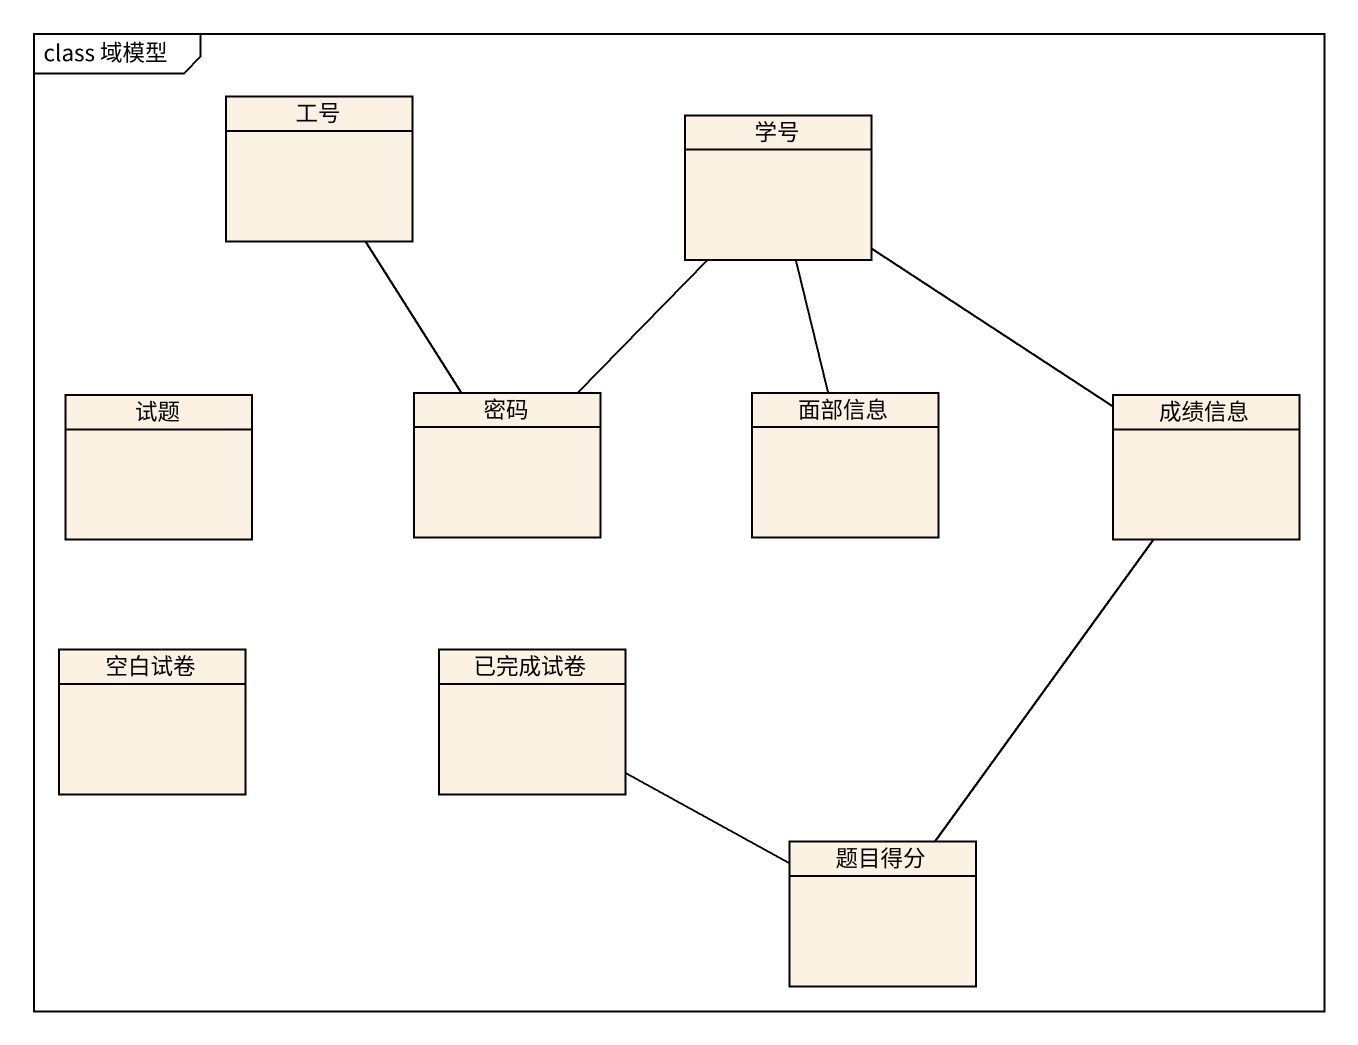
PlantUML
@startuml
mainframe class 域模型
hide circle
hide empty members
class 工号
class 学号
class 试题
class 密码
class 面部信息
class 成绩信息
class 空白试卷
class 已完成试卷
class 题目得分
工号 -- 密码
学号 -- 密码
学号 -- 面部信息
成绩信息 -up- 学号
已完成试卷 -right- 题目得分
题目得分 -up- 成绩信息
@enduml
